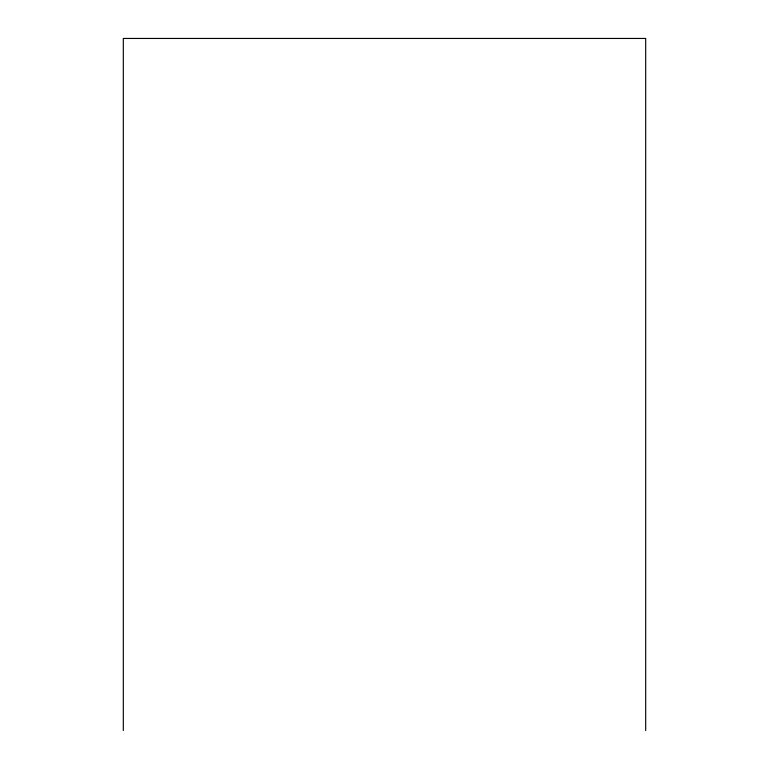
<?xml version="1.0" encoding="UTF-8"?>
<svg xmlns="http://www.w3.org/2000/svg" width="769" height="769" viewBox="0 0 769 769"><rect width="100%" height="100%" fill="white"/><g stroke="black" fill="none" stroke-linecap="round" stroke-linejoin="round"><path stroke-width="1.15" d="M645.691 730.55L645.691 38.45L123.309 38.45L123.309 730.55"/></g></svg>
